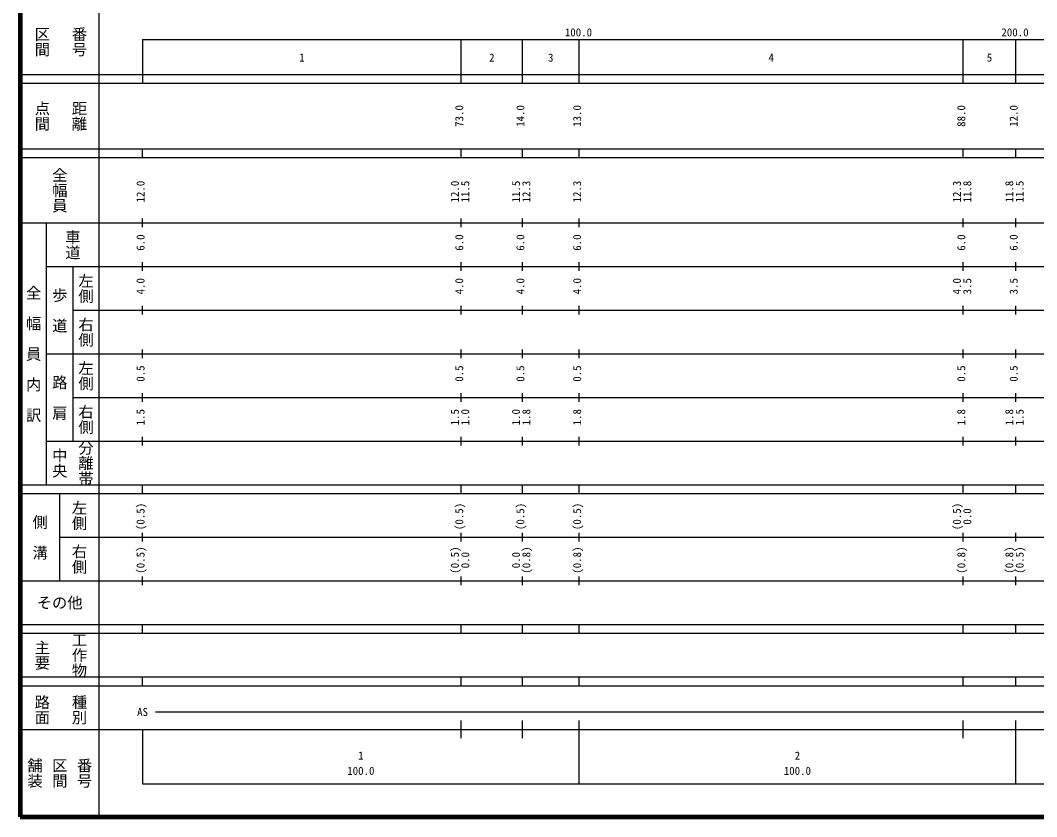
# Model space of a CAD drawing. Units: millimetres on the paper, enlarged 1000 times. Extents: x 40000 to 680000, y 20000 to 380000.
# Drawn here: x 40000 to 272809, y 20000 to 202409 of the extents above; entities that cross this region are included whole.
import ezdxf
from ezdxf.enums import TextEntityAlignment as Align

# ---------------------------------------------------------------- set-up
doc = ezdxf.new("R2010")
doc.units = ezdxf.units.MM
doc.header["$LTSCALE"] = 1000
doc.layers.add('M-TTL', color=2, linetype='Continuous', lineweight=140)
doc.layers.add('M-TTL-BAND', color=7, linetype='Continuous', lineweight=25)
doc.styles.add('@ＭＳ ゴシック', font='')
doc.styles.add('ＭＳ ゴシック', font='')
doc.styles.get('@ＭＳ ゴシック').set_extended_font_data('@MS Gothic')
doc.styles.get('ＭＳ ゴシック').set_extended_font_data('MS Gothic')

msp = doc.modelspace()

# ---------------------------------------------------------------- linework, layer by layer
at = {"layer": 'M-TTL'}
for p, q in [((40000, 380000), (40000, 20000)), ((40000, 20000), (680000, 20000))]:
    msp.add_line(p, q, dxfattribs=at)
at = {"layer": 'M-TTL-BAND'}
for p, q in [((58000, 370000), (58000, 20000)), ((68000, 198000), (579000, 198000)), ((68000, 198000), (68000, 188000)), ((141000, 188000), (141000, 198000)), ((155000, 188000), (155000, 198000)), ((168000, 188000), (168000, 198000)), ((256000, 188000), (256000, 198000)), ((268000, 188000), (268000, 198000)), ((40000, 190000), (579000, 190000)), ((40000, 188000), (579000, 188000)), ((40000, 173000), (579000, 173000)), ((68000, 171000), (68000, 173000)), ((141000, 171000), (141000, 173000)), ((155000, 171000), (155000, 173000)), ((168000, 171000), (168000, 173000)), ((256000, 171000), (256000, 173000)), ((268000, 171000), (268000, 173000)), ((40000, 171000), (579000, 171000)), ((40000, 156000), (579000, 156000)), ((46000, 96000), (46000, 156000)), ((68000, 155000), (68000, 157000)), ((141000, 155000), (141000, 157000)), ((155000, 155000), (155000, 157000)), ((168000, 155000), (168000, 157000)), ((256000, 155000), (256000, 157000)), ((268000, 155000), (268000, 157000)), ((68000, 145000), (68000, 147000)), ((141000, 145000), (141000, 147000)), ((155000, 145000), (155000, 147000)), ((168000, 145000), (168000, 147000)), ((256000, 145000), (256000, 147000)), ((268000, 145000), (268000, 147000)), ((46000, 146000), (579000, 146000)), ((52000, 146000), (52000, 106000)), ((52000, 136000), (579000, 136000)), ((68000, 135000), (68000, 137000)), ((141000, 135000), (141000, 137000)), ((155000, 135000), (155000, 137000)), ((168000, 135000), (168000, 137000)), ((256000, 135000), (256000, 137000)), ((268000, 135000), (268000, 137000)), ((46000, 126000), (579000, 126000)), ((68000, 125000), (68000, 127000)), ((141000, 125000), (141000, 127000)), ((155000, 125000), (155000, 127000)), ((168000, 125000), (168000, 127000)), ((256000, 125000), (256000, 127000)), ((268000, 125000), (268000, 127000)), ((68000, 115000), (68000, 117000)), ((141000, 115000), (141000, 117000)), ((155000, 115000), (155000, 117000)), ((168000, 115000), (168000, 117000)), ((256000, 115000), (256000, 117000)), ((268000, 115000), (268000, 117000)), ((52000, 116000), (579000, 116000)), ((46000, 106000), (579000, 106000)), ((68000, 105000), (68000, 107000)), ((141000, 105000), (141000, 107000)), ((155000, 105000), (155000, 107000)), ((168000, 105000), (168000, 107000)), ((256000, 105000), (256000, 107000)), ((268000, 105000), (268000, 107000)), ((40000, 96000), (579000, 96000)), ((68000, 94000), (68000, 96000)), ((141000, 94000), (141000, 96000)), ((155000, 94000), (155000, 96000)), ((168000, 94000), (168000, 96000)), ((256000, 94000), (256000, 96000)), ((268000, 94000), (268000, 96000)), ((40000, 94000), (579000, 94000)), ((49000, 94000), (49000, 74000)), ((49000, 84000), (579000, 84000)), ((68000, 83000), (68000, 85000)), ((141000, 83000), (141000, 85000)), ((155000, 83000), (155000, 85000)), ((168000, 83000), (168000, 85000)), ((256000, 83000), (256000, 85000)), ((268000, 83000), (268000, 85000)), ((68000, 73000), (68000, 75000)), ((141000, 73000), (141000, 75000)), ((155000, 73000), (155000, 75000)), ((168000, 73000), (168000, 75000)), ((256000, 73000), (256000, 75000)), ((268000, 73000), (268000, 75000)), ((40000, 74000), (579000, 74000)), ((40000, 64000), (579000, 64000)), ((68000, 62000), (68000, 64000)), ((141000, 62000), (141000, 64000)), ((155000, 62000), (155000, 64000)), ((168000, 62000), (168000, 64000)), ((256000, 62000), (256000, 64000)), ((268000, 62000), (268000, 64000)), ((40000, 62000), (579000, 62000)), ((40000, 52000), (579000, 52000)), ((68000, 50000), (68000, 52000)), ((141000, 50000), (141000, 52000)), ((155000, 50000), (155000, 52000)), ((168000, 50000), (168000, 52000)), ((256000, 50000), (256000, 52000)), ((268000, 50000), (268000, 52000)), ((40000, 50000), (579000, 50000)), ((71000, 44000), (565000, 44000)), ((141000, 38000), (141000, 42000)), ((155000, 38000), (155000, 42000)), ((168000, 27500), (168000, 42000)), ((256000, 38000), (256000, 42000)), ((268000, 27500), (268000, 42000)), ((40000, 40000), (579000, 40000)), ((68000, 40000), (68000, 27500)), ((68000, 27500), (579000, 27500))]:
    msp.add_line(p, q, dxfattribs=at)

# ---------------------------------------------------------------- texts
at = {"layer": 'M-TTL-BAND', "style": '@ＭＳ ゴシック'}
for s, p in [('区間', (45000, 197500)), ('番号', (53500, 197500)), ('点間', (45000, 180500)), ('距離', (53500, 180500)), ('全幅員', (49000, 163500)), ('車道', (52000, 151000)), ('左側', (55000, 141000)), ('全\u3000幅\u3000員\u3000内\u3000訳', (43000, 126000)), ('歩\u3000道', (49000, 136000)), ('右側', (55000, 131000)), ('左側', (55000, 121000)), ('路\u3000肩', (49000, 116000)), ('右側', (55000, 111000)), ('分離帯', (55000, 101000)), ('中央', (49000, 101000)), ('左側', (53500, 89000)), ('側\u3000溝', (44500, 84000)), ('右側', (53500, 79000)), ('工作物', (53500, 57000)), ('主要', (45000, 57000)), ('路面', (45000, 44500)), ('種別', (53500, 44500)), ('舗装', (43333, 30000)), ('区間', (49000, 30000)), ('番号', (54667, 30000))]:
    msp.add_text(s, height=2566, rotation=270, dxfattribs=at).set_placement(p, align=Align.MIDDLE_CENTER)
at = {"layer": 'M-TTL-BAND', "style": 'ＭＳ ゴシック'}
for s, p in [('100.0', (167844, 198195)), ('200.0', (267844, 198195)), ('1', (104500, 192405)), ('2', (148000, 192405)), ('3', (161500, 192405)), ('4', (212000, 192405)), ('5', (262000, 192405)), ('AS', (68000, 42500)), ('1', (118000, 32523)), ('2', (218000, 32523)), ('100.0', (118000, 29033)), ('100.0', (218000, 29033))]:
    msp.add_text(s, height=1833, dxfattribs=at).set_placement(p, align=Align.BOTTOM_CENTER)
for s, p in [('73.0', (142000, 180500)), ('14.0', (156000, 180500)), ('13.0', (169000, 180500)), ('88.0', (257000, 180500)), ('12.0', (269000, 180500)), ('12.0', (69000, 163174)), ('12.0', (141000, 163174)), ('11.5', (143370, 163174)), ('11.5', (155000, 163174)), ('12.3', (157370, 163174)), ('12.3', (169000, 163174)), ('12.3', (256000, 163174)), ('11.8', (258370, 163174)), ('11.8', (268000, 163174)), ('11.5', (270370, 163174)), ('6.0', (69000, 151500)), ('6.0', (142000, 151500)), ('6.0', (156000, 151500)), ('6.0', (169000, 151500)), ('6.0', (257000, 151500)), ('6.0', (269000, 151500)), ('4.0', (69000, 141500)), ('4.0', (142000, 141500)), ('4.0', (156000, 141500)), ('4.0', (169000, 141500)), ('4.0', (256000, 141500)), ('3.5', (258370, 141500)), ('3.5', (269000, 141500)), ('0.5', (69000, 121500)), ('0.5', (142000, 121500)), ('0.5', (156000, 121500)), ('0.5', (169000, 121500)), ('0.5', (257000, 121500)), ('0.5', (269000, 121500)), ('1.5', (69000, 111500)), ('1.5', (141000, 111500)), ('1.0', (143370, 111500)), ('1.0', (155000, 111500)), ('1.8', (157370, 111500)), ('1.8', (169000, 111500)), ('1.8', (257000, 111500)), ('1.8', (268000, 111500)), ('1.5', (270370, 111500)), ('(0.5)', (69000, 88764)), ('(0.5)', (142000, 88764)), ('(0.5)', (156000, 88764)), ('(0.5)', (169000, 88764)), ('(0.5)', (256000, 88764)), ('0.0', (258370, 88764)), ('(0.5)', (69000, 78764)), ('(0.5)', (141000, 78764)), ('(0.8)', (157370, 78764)), ('(0.8)', (169000, 78764)), ('(0.8)', (257000, 78764)), ('(0.8)', (268000, 78764)), ('(0.5)', (270370, 78764)), ('0.0', (143370, 78764)), ('0.0', (155000, 78764))]:
    msp.add_text(s, height=1833, rotation=90, dxfattribs=at).set_placement(p, align=Align.BOTTOM_CENTER)
msp.add_text('その他', height=2566, dxfattribs=at).set_placement((49000, 69000), align=Align.MIDDLE_CENTER)

doc.saveas('drawing.dxf')
